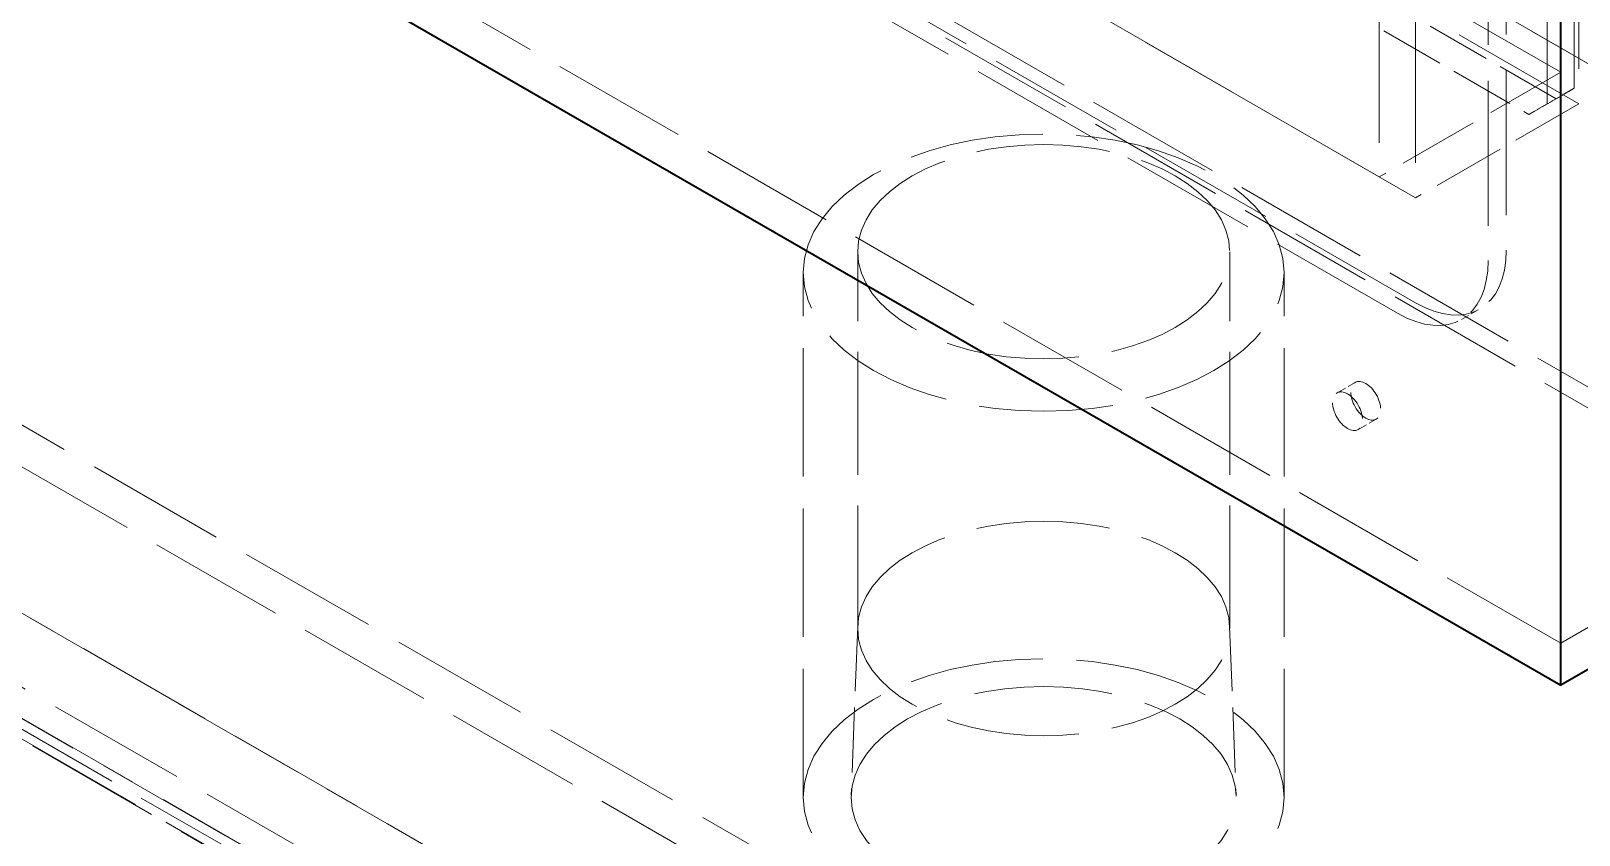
# Model space of a CAD drawing. Header units: millimetres. Extents: x 0 to 2378, y 0 to 1682.
# Drawn here: x 2143.32 to 2191.6, y 1391.49 to 1416.55 of the extents above; entities that cross this region are included whole.
import ezdxf

# ---------------------------------------------------------------- set-up
doc = ezdxf.new("R2010")
doc.units = ezdxf.units.MM
doc.header["$LTSCALE"] = 2
doc.linetypes.add('DASHED', pattern=[0.2067, 0.1654, -0.0413])
doc.layers.add('가려진 것(ISO)', color=2, linetype='DASHED', lineweight=18)
doc.layers.add('가시적인 것(ISO)', color=3, linetype='Continuous', lineweight=40)

msp = doc.modelspace()

# ---------------------------------------------------------------- linework, layer by layer
at = {"layer": '가려진 것(ISO)', "ltscale": 13.634165}
for p, q in [((2191.5899, 1464.9666), (2191.5899, 1414.2787)), ((2186.4987, 1462.0348), (2186.4987, 1411.3469)), ((2189.3271, 1460.406), (2189.3271, 1409.7181)), ((2188.7614, 1460.0803), (2188.7614, 1409.3924))]:
    msp.add_line(p, q, dxfattribs=at)
at = {"layer": '가려진 것(ISO)', "ltscale": 13.282315}
msp.add_line((2185.3673, 1461.3808), (2185.3673, 1412.0009), dxfattribs=at)
at = {"layer": '가려진 것(ISO)', "ltscale": 13.036946}
for p, q in [((2191.5899, 1414.2787), (2119.1821, 1455.9755)), ((2186.4987, 1411.3469), (2114.091, 1453.0437)), ((2186.4987, 1408.0767), (2114.091, 1449.7736)), ((2185.933, 1407.751), (2113.5253, 1449.4478))]:
    msp.add_line(p, q, dxfattribs=at)
at = {"layer": '가려진 것(ISO)', "ltscale": 12.833244}
msp.add_line((2185.3673, 1412.0009), (2114.091, 1453.0463), dxfattribs=at)
at = {"layer": '가려진 것(ISO)', "ltscale": 12.886484}
msp.add_line((2111.8282, 1451.5456), (2194.7011, 1403.8223), dxfattribs=at)
at = {"layer": '가려진 것(ISO)', "ltscale": 13.041375}
msp.add_line((2198.9438, 1400.7251), (2111.2625, 1451.2174), dxfattribs=at)
at = {"layer": '가려진 것(ISO)', "ltscale": 12.873099}
msp.add_line((2104.4743, 1447.3108), (2191.0242, 1397.4701), dxfattribs=at)
at = {"layer": '가려진 것(ISO)', "ltscale": 13.202866}
for p, q in [((2152.2747, 1438.3355), (2271.9172, 1369.438)), ((2110.9797, 1414.5553), (2230.6221, 1345.6578)), ((2229.7736, 1345.1691), (2110.1312, 1414.0666))]:
    msp.add_line(p, q, dxfattribs=at)
at = {"layer": '가려진 것(ISO)', "ltscale": 13.568781}
msp.add_line((2163.2594, 1431.2472), (2191.0242, 1415.2585), dxfattribs=at)
at = {"layer": '가려진 것(ISO)', "ltscale": 12.094824}
for p, q in [((2191.4484, 1422.9372), (2191.4484, 1414.7617)), ((2190.5999, 1414.2731), (2190.5999, 1422.4486)), ((2167.4021, 1392.664), (2167.4021, 1409.0149)), ((2182.4021, 1392.664), (2182.4021, 1409.0149))]:
    msp.add_line(p, q, dxfattribs=at)
at = {"layer": '가려진 것(ISO)', "ltscale": 12.901145}
msp.add_line((2184.3774, 1419.8463), (2240.9459, 1387.2706), dxfattribs=at)
at = {"layer": '가려진 것(ISO)', "ltscale": 13.235192}
for p, q in [((2224.9653, 1357.0908), (2116.6365, 1419.4732)), ((2219.8741, 1354.159), (2111.5454, 1416.5414))]:
    msp.add_line(p, q, dxfattribs=at)
at = {"layer": '가려진 것(ISO)', "ltscale": 12.912267}
for p, q in [((2224.9653, 1355.7853), (2115.5052, 1418.8191)), ((2221.0055, 1353.505), (2111.5454, 1416.5389))]:
    msp.add_line(p, q, dxfattribs=at)
at = {"layer": '가려진 것(ISO)', "ltscale": 6.094929}
for p, q in [((2190.8827, 1414.4334), (2186.3573, 1417.0395)), ((2185.5087, 1416.5509), (2190.0342, 1413.9448))]:
    msp.add_line(p, q, dxfattribs=at)
at = {"layer": '가려진 것(ISO)', "ltscale": 7.618686}
msp.add_line((2191.0242, 1415.2585), (2185.3673, 1412.0009), dxfattribs=at)
at = {"layer": '가려진 것(ISO)', "ltscale": 1.142718}
for p, q in [((2190.0342, 1413.9448), (2190.8827, 1414.4334)), ((2191.4484, 1414.7617), (2190.5999, 1414.2731))]:
    msp.add_line(p, q, dxfattribs=at)
at = {"layer": '가려진 것(ISO)', "ltscale": 1.077359}
for p, q in [((2190.8827, 1414.4334), (2191.4484, 1414.7617)), ((2190.5999, 1414.2731), (2190.0342, 1413.9448))]:
    msp.add_line(p, q, dxfattribs=at)
at = {"layer": '가려진 것(ISO)', "ltscale": 12.880987}
msp.add_line((2109.8483, 1413.9012), (2230.3393, 1344.5151), dxfattribs=at)
at = {"layer": '가려진 것(ISO)', "ltscale": 13.245917}
for p, q in [((2222.4197, 1349.4204), (2110.1312, 1414.0831)), ((2109.5655, 1413.7573), (2221.854, 1349.0946))]:
    msp.add_line(p, q, dxfattribs=at)
at = {"layer": '가려진 것(ISO)', "ltscale": 6.856808}
msp.add_line((2191.5899, 1414.2787), (2186.4987, 1411.3469), dxfattribs=at)
at = {"layer": '가려진 것(ISO)', "ltscale": 12.911224}
msp.add_line((2230.3393, 1344.1893), (2109.5655, 1413.7384), dxfattribs=at)
at = {"layer": '가려진 것(ISO)', "ltscale": 11.581364}
for p, q in [((2169.1021, 1397.9263), (2169.1021, 1409.6689)), ((2180.7021, 1397.9263), (2180.7021, 1409.6689))]:
    msp.add_line(p, q, dxfattribs=at)
at = {"layer": '가려진 것(ISO)', "ltscale": 0.761779}
for p, q in [((2187.9291, 1407.5548), (2188.4948, 1407.8806)), ((2184.6137, 1405.595), (2184.048, 1405.2693)), ((2185.2724, 1404.4511), (2184.7067, 1404.1254))]:
    msp.add_line(p, q, dxfattribs=at)
at = {"layer": '가려진 것(ISO)', "ltscale": 11.611031}
msp.add_line((2197.8124, 1401.3791), (2191.0242, 1397.4701), dxfattribs=at)
at = {"layer": '가려진 것(ISO)', "ltscale": 6.132961}
for p, q in [((2169.1035, 1397.9999), (2168.9024, 1392.74)), ((2180.7007, 1397.9999), (2180.9018, 1392.74))]:
    msp.add_line(p, q, dxfattribs=at)
at = {"layer": '가려진 것(ISO)', "ltscale": 12.665669}
for centre in [(2174.9021, 1409.0149), (2174.9021, 1392.664)]:
    msp.add_ellipse(centre, major_axis=(-7.5, 0), ratio=0.5758617, dxfattribs=at)
at = {"layer": '가려진 것(ISO)', "ltscale": 12.593294}
for centre in [(2174.9021, 1409.6689), (2174.9021, 1397.9263)]:
    msp.add_ellipse(centre, major_axis=(-5.8, 0), ratio=0.5758617, dxfattribs=at)
at = {"layer": '가려진 것(ISO)', "ltscale": 5.983681}
for centre in [(2186.4987, 1411.3469), (2185.933, 1411.0211)]:
    msp.add_ellipse(centre, major_axis=(1.9961, -3.4663), ratio=0.5780931, start_param=5.4997209, end_param=7.0705172, dxfattribs=at)
at = {"layer": '가려진 것(ISO)', "ltscale": 3.949195}
for centre in [(2184.9431, 1405.0231), (2184.3774, 1404.6973)]:
    msp.add_ellipse(centre, major_axis=(0.3294, -0.5719), ratio=0.5780931, dxfattribs=at)
at = {"layer": '가려진 것(ISO)', "ltscale": 13.03004}
msp.add_ellipse((2174.9021, 1392.664), major_axis=(-6.0011, 0), ratio=0.5758617, dxfattribs=at)
at = {"layer": '가시적인 것(ISO)'}
for p, q in [((2191.0242, 1396.1645), (2191.0242, 1464.8385)), ((2103.3429, 1446.6568), (2191.0242, 1396.1645)), ((2198.9438, 1400.7251), (2191.0242, 1396.1645))]:
    msp.add_line(p, q, dxfattribs=at)

doc.saveas('drawing.dxf')
